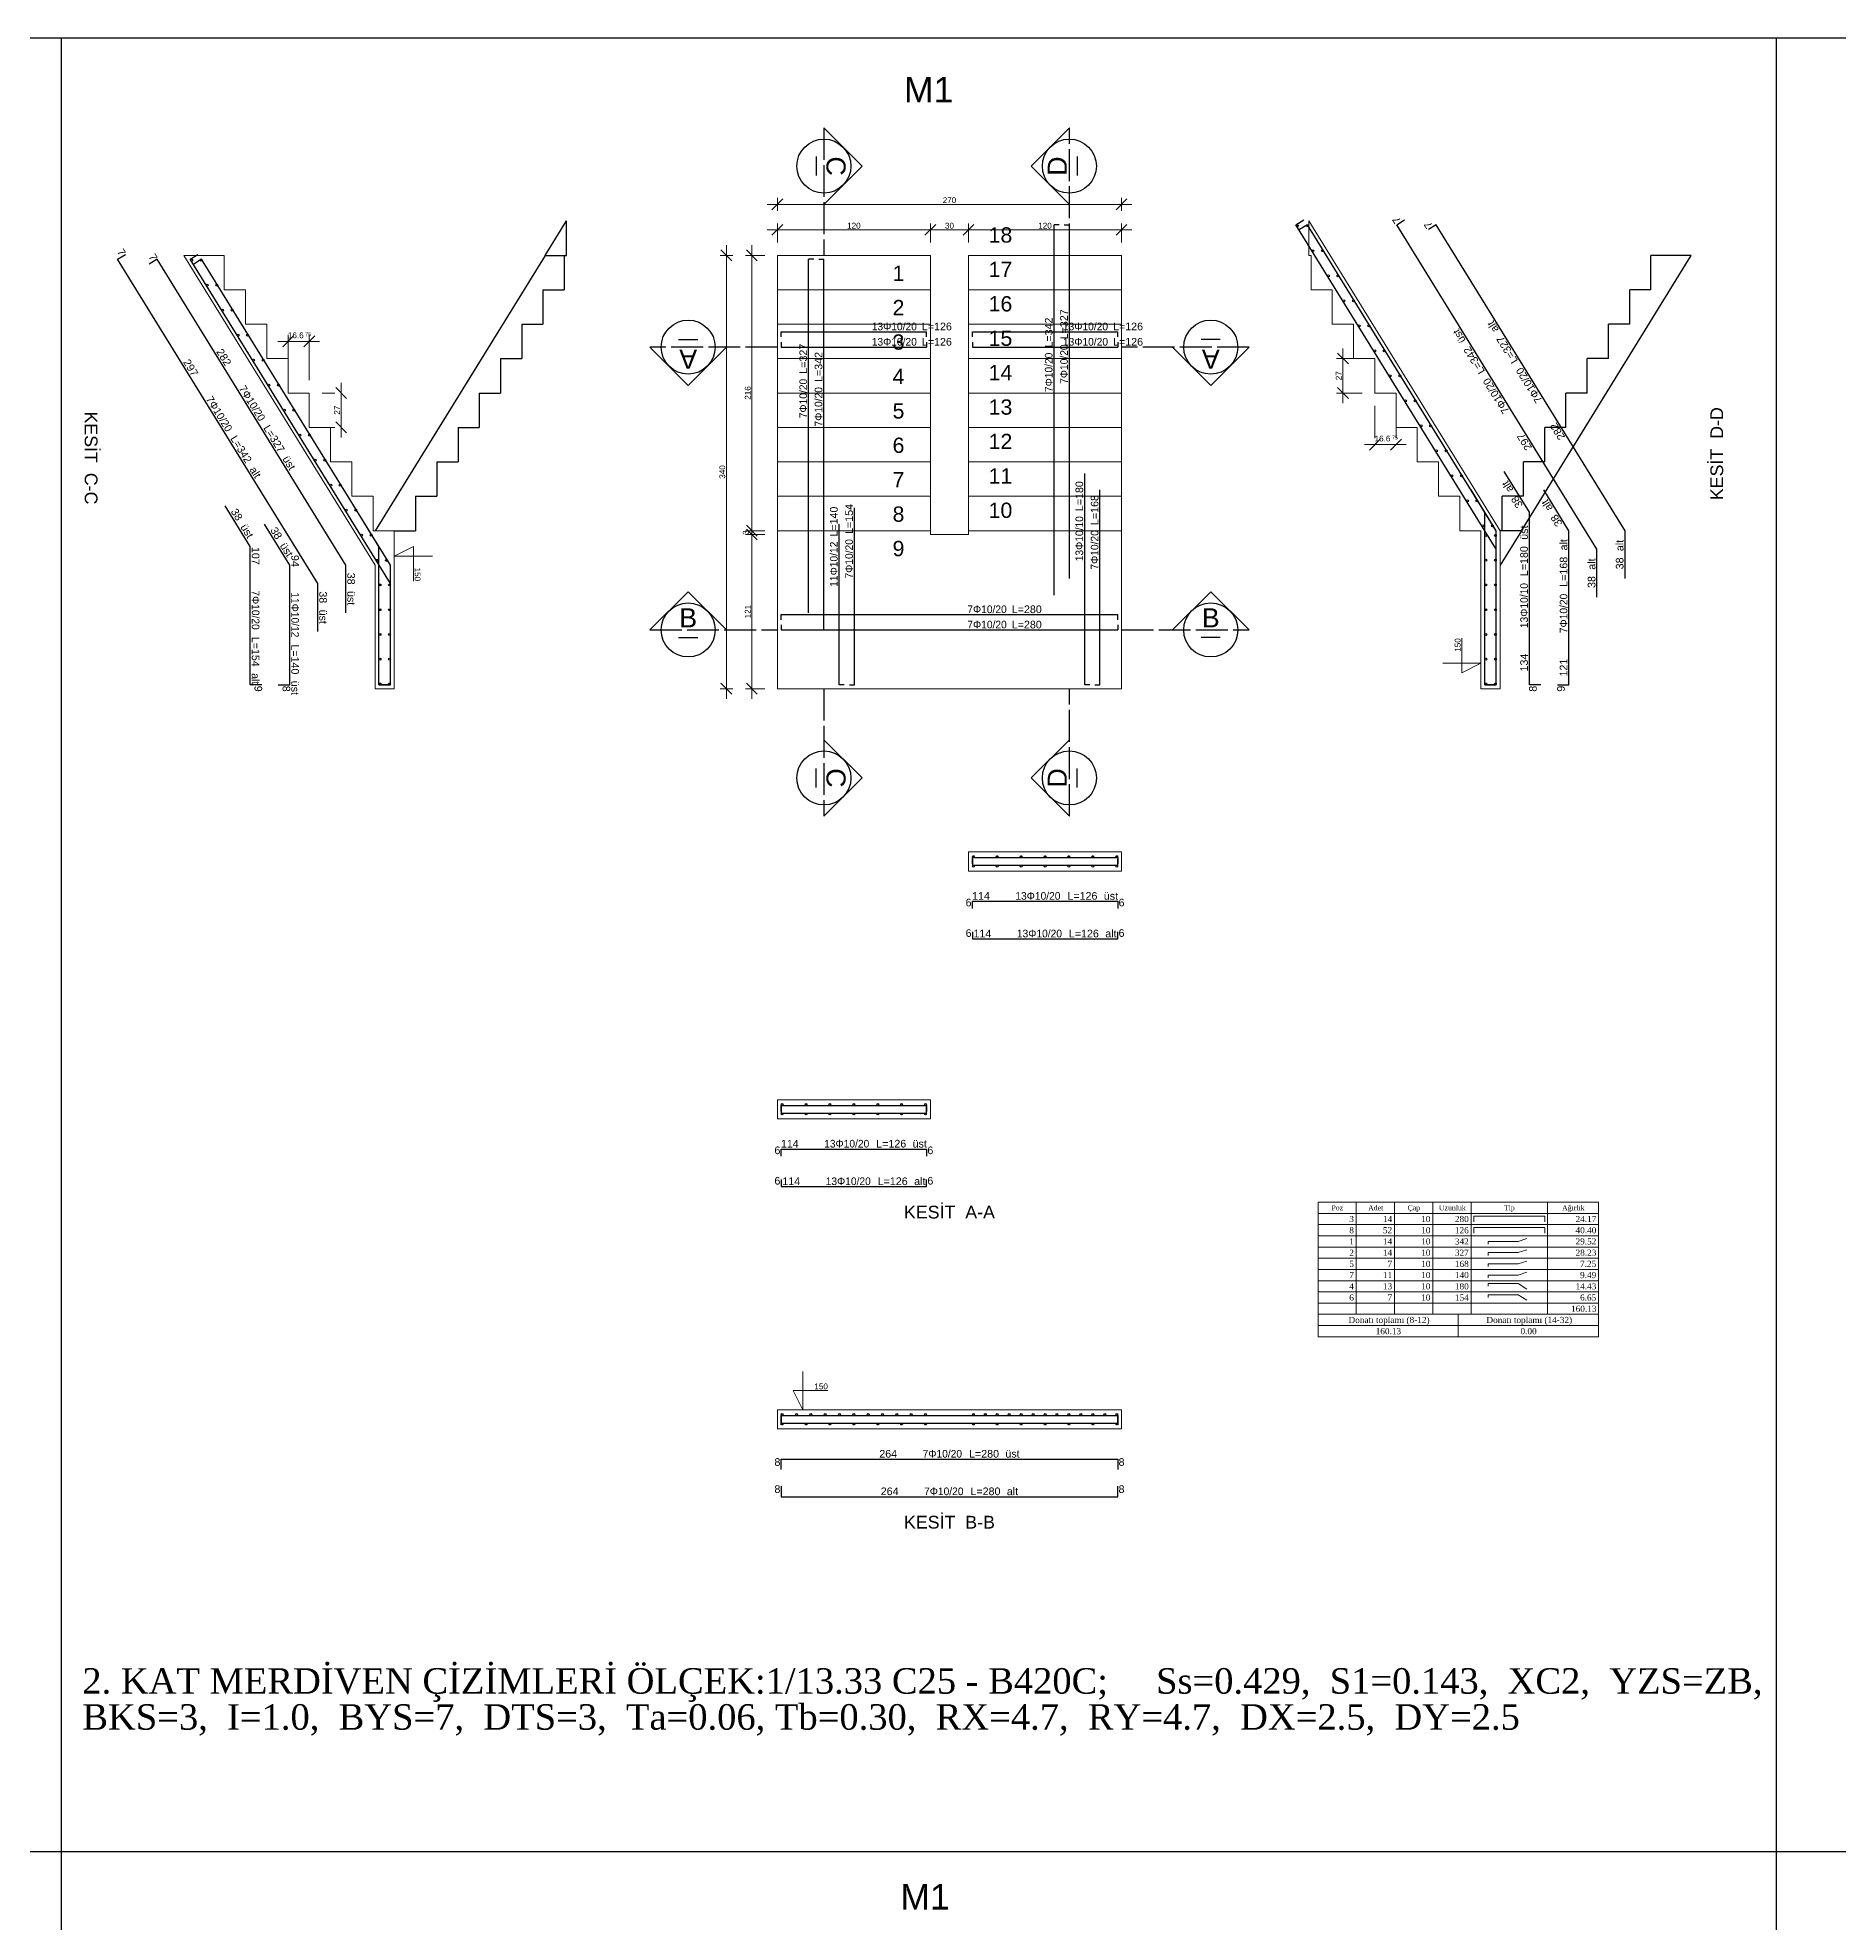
# Model space of a CAD drawing. Header units: millimetres. Extents: x 2232 to 85269, y -3593 to 5869.
# Drawn here: x 73004 to 75123, y 3651 to 5869 of the extents above; entities that cross this region are included whole.
import ezdxf

# ---------------------------------------------------------------- set-up
doc = ezdxf.new("R2010")
doc.units = ezdxf.units.MM
doc.linetypes.add('CENTER4', pattern=[56.25, 37.5, -6.25, 6.25, 6.25])
doc.linetypes.add('DASHDOT2', pattern=[12.7, 6.35, -3.175, 0, -3.175])
doc.layers.add('aks', color=251, linetype='DASHDOT2', lineweight=35)
for name, color, linetype in [('Donatı Metraj Tablosu', 7, 'Continuous'), ('Donatı Topl. Uzun. Yazısı', 7, 'Continuous'), ('Donatı Uz. Yazısı', 7, 'Continuous'), ('Donatı Yazısı', 7, 'Continuous'), ('Donatı Çizgisi', 7, 'Continuous'), ('Merdiven', 7, 'Continuous'), ('Standart', 7, 'Continuous')]:
    doc.layers.add(name, color=color, linetype=linetype)
doc.styles.add('arial_1_18', font='arial.ttf', dxfattribs={"height": 0.2})
doc.styles.add('symbol_1_18', font='symbol.ttf', dxfattribs={"height": 0.2})
doc.styles.add('times new roman_1_18', font='times.ttf', dxfattribs={"height": 0.2})

msp = doc.modelspace()

# ---------------------------------------------------------------- linework, layer by layer
for p, q in [((3332.4, 5868.7), (79990.7, 5868.7)), ((73031.7, 5868.7), (73031.7, 1368.7)), ((75050, 5868.7), (75050, 1368.7)), ((70887.4, 3734.4), (73031.7, 3734.4)), ((73031.7, 3734.4), (75050, 3734.4)), ((75050, 3734.4), (79990.7, 3734.4))]:
    msp.add_line(p, q)
at = {"layer": 'aks', "color": 6, "linetype": 'CENTER4', "lineweight": -3}
for points in [[(73929.4, 5762.6), (73929.4, 5612.6)], [(74218.3, 5612.6), (74218.3, 5762.6)], [(73874.7, 5504.6), (73724.7, 5504.6)], [(74429.7, 5504.6), (74279.7, 5504.6)], [(73724.7, 5171.8), (73874.7, 5171.8)], [(74279.7, 5171.8), (74429.7, 5171.8)], [(73929.4, 5102.6), (73929.4, 4952.6)], [(74218.3, 4952.6), (74218.3, 5102.6)]]:
    msp.add_lwpolyline(points, dxfattribs=at)
at = {"layer": 'aks', "color": 6, "linetype": 'Continuous', "lineweight": -3}
for points in [[(73929.4, 5762.6), (73974.4, 5717.6)], [(74173.3, 5717.6), (74218.3, 5762.6)], [(73920.4, 5728.9), (73920.4, 5706.4)], [(74227.3, 5728.9), (74227.3, 5706.4)], [(73974.4, 5717.6), (73929.4, 5672.6)], [(74218.3, 5672.6), (74173.3, 5717.6)], [(73769.7, 5459.6), (73724.7, 5504.6)], [(73758.4, 5513.6), (73780.9, 5513.6)], [(73814.7, 5504.6), (73769.7, 5459.6)], [(74384.7, 5459.6), (74339.7, 5504.6)], [(74395.9, 5513.6), (74373.4, 5513.6)], [(74429.7, 5504.6), (74384.7, 5459.6)], [(73724.7, 5171.8), (73769.7, 5216.8)], [(73769.7, 5216.8), (73814.7, 5171.8)], [(74339.7, 5171.8), (74384.7, 5216.8)], [(74384.7, 5216.8), (74429.7, 5171.8)], [(73758.4, 5162.8), (73780.9, 5162.8)], [(74395.9, 5162.8), (74373.4, 5162.8)], [(73929.4, 5042.6), (73974.4, 4997.6)], [(74173.3, 4997.6), (74218.3, 5042.6)], [(73920.4, 4986.4), (73920.4, 5008.9)], [(73974.4, 4997.6), (73929.4, 4952.6)], [(74218.3, 4952.6), (74173.3, 4997.6)], [(74227.3, 4986.4), (74227.3, 5008.9)]]:
    msp.add_lwpolyline(points, dxfattribs=at)
for centre in [(73929.4, 5717.6), (74218.3, 5717.6), (73769.7, 5504.6), (74384.7, 5504.6), (73769.7, 5171.8), (74384.7, 5171.8), (73929.4, 4997.6), (74218.3, 4997.6)]:
    msp.add_circle(centre, 31.8, dxfattribs=at)
at = {"layer": 'Donatı Metraj Tablosu', "color": 1, "linetype": 'Continuous', "lineweight": 5}
for points in [[(74511, 4498.4), (74841, 4498.4)], [(74511, 4498.4), (74511, 4340)], [(74511, 4485.2), (74841, 4485.2)], [(74556, 4498.4), (74556, 4366.4)], [(74601, 4498.4), (74601, 4366.4)], [(74646, 4498.4), (74646, 4366.4)], [(74691, 4498.4), (74691, 4366.4)], [(74694.3, 4481.9), (74777.7, 4481.9)], [(74694.3, 4475.3), (74694.3, 4481.9)], [(74777.7, 4475.3), (74777.7, 4481.9)], [(74781, 4498.4), (74781, 4366.4)], [(74841, 4498.4), (74841, 4340)], [(74511, 4472), (74841, 4472)], [(74511, 4458.8), (74841, 4458.8)], [(74694.3, 4468.7), (74777.7, 4468.7)], [(74694.3, 4462.1), (74694.3, 4468.7)], [(74777.7, 4462.1), (74777.7, 4468.7)], [(74511, 4445.6), (74841, 4445.6)], [(74711, 4448.9), (74711, 4452.2)], [(74711, 4452.2), (74746.4, 4452.2)], [(74711, 4435.7), (74711, 4439)], [(74711, 4439), (74746.4, 4439)], [(74746.4, 4452.2), (74756.8, 4455.5)], [(74746.4, 4439), (74756.8, 4442.3)], [(74511, 4432.4), (74841, 4432.4)], [(74511, 4419.2), (74841, 4419.2)], [(74711, 4422.5), (74711, 4425.8)], [(74711, 4425.8), (74746.4, 4425.8)], [(74746.4, 4425.8), (74756.8, 4429.1)], [(74746.4, 4412.6), (74756.8, 4415.9)], [(74511, 4406), (74841, 4406)], [(74511, 4392.8), (74841, 4392.8)], [(74711, 4409.3), (74711, 4412.6)], [(74711, 4412.6), (74746.4, 4412.6)], [(74711, 4399.4), (74711, 4402.7)], [(74711, 4402.7), (74746.4, 4402.7)], [(74746.4, 4402.7), (74756.8, 4396.1)], [(74511, 4379.6), (74841, 4379.6)], [(74711, 4386.2), (74711, 4389.5)], [(74711, 4389.5), (74746.4, 4389.5)], [(74746.4, 4389.5), (74756.8, 4382.9)], [(74511, 4366.4), (74841, 4366.4)], [(74511, 4353.2), (74841, 4353.2)], [(74676, 4366.4), (74676, 4340)], [(74511, 4340), (74841, 4340)]]:
    msp.add_lwpolyline(points, dxfattribs=at)
at = {"layer": 'Donatı Çizgisi', "color": 35, "linetype": 'Continuous', "lineweight": -3}
for points in [[(74200.3, 5212.8), (74200.3, 5648.6)], [(74206.3, 5648.6), (74200.3, 5648.6)], [(74212.3, 5648.6), (74218.3, 5648.6)], [(74218.3, 5232.3), (74218.3, 5648.6)], [(74485, 5648.6), (74494.2, 5654.3)], [(74720.7, 5266.8), (74485, 5648.6)], [(74498.5, 5648.6), (74489.3, 5642.9)], [(74720.7, 5288.6), (74498.5, 5648.6)], [(74603.5, 5648.6), (74612.7, 5654.3)], [(74839.2, 5266.8), (74603.5, 5648.6)], [(74650, 5648.6), (74640.8, 5642.9)], [(74872.2, 5288.6), (74650, 5648.6)], [(73098.1, 5608.1), (73107.3, 5613.8)], [(73183.6, 5608.1), (73192.8, 5613.8)], [(73333.8, 5226.3), (73098.1, 5608.1)], [(73144.6, 5608.1), (73135.4, 5602.4)], [(73366.8, 5248.1), (73144.6, 5608.1)], [(73419.3, 5226.3), (73183.6, 5608.1)], [(73197.1, 5608.1), (73187.9, 5602.4)], [(73419.3, 5248.1), (73197.1, 5608.1)], [(73911.4, 5191.8), (73911.4, 5608.1)], [(73917.4, 5608.1), (73911.4, 5608.1)], [(73923.4, 5608.1), (73929.4, 5608.1)], [(73929.4, 5172.3), (73929.4, 5608.1)], [(73879.2, 5522.6), (74050.2, 5522.6)], [(73879.2, 5516.6), (73879.2, 5522.6)], [(74050.2, 5516.6), (74050.2, 5522.6)], [(74104.2, 5522.6), (74275.2, 5522.6)], [(74104.2, 5516.6), (74104.2, 5522.6)], [(74275.2, 5516.6), (74275.2, 5522.6)], [(73879.2, 5510.6), (73879.2, 5504.6)], [(73879.2, 5504.6), (74050.2, 5504.6)], [(74050.2, 5510.6), (74050.2, 5504.6)], [(74104.2, 5510.6), (74104.2, 5504.6)], [(74104.2, 5504.6), (74275.2, 5504.6)], [(74275.2, 5510.6), (74275.2, 5504.6)], [(74236.3, 5107.1), (74236.3, 5356)], [(74707.2, 5310.5), (74677.6, 5358.4)], [(74759.7, 5310.5), (74730.1, 5358.4)], [(74254.3, 5107.1), (74254.3, 5336.6)], [(74720.7, 5288.6), (74691.1, 5336.6)], [(74806.2, 5288.6), (74776.6, 5336.6)], [(73254.3, 5270), (73224.7, 5317.9)], [(73405.8, 5270), (73376.2, 5317.9)], [(73965.4, 5107.1), (73965.4, 5315.5)], [(74707.2, 5107.1), (74707.2, 5310.5)], [(74759.7, 5107.1), (74759.7, 5310.5)], [(73300.8, 5248.1), (73271.2, 5296.1)], [(73419.3, 5248.1), (73389.7, 5296.1)], [(73947.4, 5107.1), (73947.4, 5296.1)], [(74720.7, 5107.1), (74720.7, 5288.6)], [(74720.7, 5232.3), (74720.7, 5288.6)], [(74806.2, 5107.1), (74806.2, 5288.6)], [(74872.2, 5232.3), (74872.2, 5288.6)], [(73254.3, 5107.1), (73254.3, 5270)], [(73405.8, 5107.1), (73405.8, 5270)], [(74720.7, 5210.4), (74720.7, 5266.8)], [(74839.2, 5210.4), (74839.2, 5266.8)], [(73300.8, 5107.1), (73300.8, 5248.1)], [(73366.8, 5191.8), (73366.8, 5248.1)], [(73419.3, 5191.8), (73419.3, 5248.1)], [(73419.3, 5107.1), (73419.3, 5248.1)], [(73333.8, 5169.9), (73333.8, 5226.3)], [(73419.3, 5169.9), (73419.3, 5226.3)], [(73879.2, 5189.8), (74275.2, 5189.8)], [(73879.2, 5183.8), (73879.2, 5189.8)], [(74275.2, 5183.8), (74275.2, 5189.8)], [(73879.2, 5177.8), (73879.2, 5171.8)], [(73879.2, 5171.8), (74275.2, 5171.8)], [(74275.2, 5177.8), (74275.2, 5171.8)], [(73267.8, 5107.1), (73254.3, 5107.1)], [(73287.3, 5107.1), (73300.8, 5107.1)], [(73405.8, 5107.1), (73419.3, 5107.1)], [(73419.3, 5107.1), (73405.8, 5107.1)], [(73953.4, 5107.1), (73947.4, 5107.1)], [(73959.4, 5107.1), (73965.4, 5107.1)], [(74242.3, 5107.1), (74236.3, 5107.1)], [(74248.3, 5107.1), (74254.3, 5107.1)], [(74720.7, 5107.1), (74707.2, 5107.1)], [(74707.2, 5107.1), (74720.7, 5107.1)], [(74773.2, 5107.1), (74759.7, 5107.1)], [(74792.7, 5107.1), (74806.2, 5107.1)], [(74104.2, 4896.6), (74104.2, 4903.9)], [(74104.2, 4903.9), (74275.2, 4903.9)], [(74104.2, 4902.1), (74104.2, 4894.9)], [(74275.2, 4903.9), (74275.2, 4896.6)], [(74275.2, 4894.9), (74275.2, 4902.1)], [(74104.2, 4894.9), (74275.2, 4894.9)], [(74104.2, 4844.1), (74104.2, 4852.5)], [(74104.2, 4852.5), (74275.2, 4852.5)], [(74275.2, 4852.5), (74275.2, 4844.1)], [(74104.2, 4816.6), (74104.2, 4808.2)], [(74275.2, 4808.2), (74275.2, 4816.6)], [(74104.2, 4808.2), (74275.2, 4808.2)], [(73879.2, 4605), (73879.2, 4612.3)], [(73879.2, 4612.3), (74050.2, 4612.3)], [(73879.2, 4610.6), (73879.2, 4603.3)], [(73879.2, 4603.3), (74050.2, 4603.3)], [(74050.2, 4612.3), (74050.2, 4605)], [(74050.2, 4603.3), (74050.2, 4610.6)], [(73879.2, 4552.5), (73879.2, 4560.9)], [(73879.2, 4560.9), (74050.2, 4560.9)], [(74050.2, 4560.9), (74050.2, 4552.5)], [(73879.2, 4525.1), (73879.2, 4516.7)], [(74050.2, 4516.7), (74050.2, 4525.1)], [(73879.2, 4516.7), (74050.2, 4516.7)], [(73879.2, 4249.7), (73879.2, 4238.4)], [(73879.2, 4236.2), (73879.2, 4247.4)], [(73879.2, 4247.4), (74275.2, 4247.4)], [(73879.2, 4238.4), (74275.2, 4238.4)], [(74275.2, 4238.4), (74275.2, 4249.7)], [(74275.2, 4247.4), (74275.2, 4236.2)], [(73879.2, 4183.7), (73879.2, 4196)], [(73879.2, 4196), (74275.2, 4196)], [(74275.2, 4196), (74275.2, 4183.7)], [(73879.2, 4164.2), (73879.2, 4151.8)], [(73879.2, 4151.8), (74275.2, 4151.8)], [(74275.2, 4151.8), (74275.2, 4164.2)]]:
    msp.add_lwpolyline(points, dxfattribs=at)
for centre in [(74486.8, 5647.5), (74498.1, 5647.5), (74505, 5618.1), (74516.2, 5618.1), (73185.4, 5607), (73196.7, 5607), (74523.2, 5588.6), (74534.4, 5588.6), (73203.6, 5577.6), (73214.9, 5577.6), (73221.8, 5548.1), (73233, 5548.1), (74541.3, 5559.2), (74552.6, 5559.2), (74559.5, 5529.7), (74570.8, 5529.7), (73239.9, 5518.7), (73251.2, 5518.7), (74577.7, 5500.3), (74588.9, 5500.3), (73258.1, 5489.2), (73269.4, 5489.2), (73276.3, 5459.8), (73287.5, 5459.8), (74595.9, 5470.9), (74607.1, 5470.9), (74614, 5441.4), (74625.3, 5441.4), (73294.5, 5430.4), (73305.7, 5430.4), (74632.2, 5412), (74643.4, 5412), (73312.6, 5400.9), (73323.9, 5400.9), (73330.8, 5371.5), (73342, 5371.5), (74650.4, 5382.6), (74661.6, 5382.6), (74668.5, 5353.1), (74679.8, 5353.1), (73349, 5342.1), (73360.2, 5342.1), (74686.7, 5323.7), (74698, 5323.7), (73367.1, 5312.6), (73378.4, 5312.6), (73385.3, 5283.2), (73396.6, 5283.2), (74704.9, 5294.2), (74708.4, 5283), (74716.1, 5294.2), (74719.6, 5283), (73403.5, 5253.7), (73414.7, 5253.7), (74708.4, 5253.9), (74719.6, 5253.9), (73407, 5224.7), (73418.2, 5224.7), (74708.4, 5224.7), (74719.6, 5224.7), (73407, 5195.6), (73418.2, 5195.6), (74708.4, 5195.6), (74719.6, 5195.6), (73407, 5166.5), (73418.2, 5166.5), (74708.4, 5166.5), (74719.6, 5166.5), (73407, 5137.4), (73418.2, 5137.4), (74708.4, 5137.4), (74719.6, 5137.4), (73407, 5108.2), (73418.2, 5108.2), (74708.4, 5108.2), (74719.6, 5108.2), (74105.3, 4905), (74133.4, 4905), (74161.5, 4905), (74189.7, 4905), (74217.8, 4905), (74245.9, 4905), (74274, 4905), (74105.3, 4893.7), (74133.4, 4893.7), (74161.5, 4893.7), (74189.7, 4893.7), (74217.8, 4893.7), (74245.9, 4893.7), (74274, 4893.7), (73880.3, 4613.4), (73908.4, 4613.4), (73936.5, 4613.4), (73964.7, 4613.4), (73992.8, 4613.4), (74020.9, 4613.4), (74049, 4613.4), (73880.3, 4602.2), (73908.4, 4602.2), (73936.5, 4602.2), (73964.7, 4602.2), (73992.8, 4602.2), (74020.9, 4602.2), (74049, 4602.2), (73880.3, 4248.5), (73880.3, 4237.3), (73897.2, 4248.5), (73908.4, 4237.3), (73914, 4248.5), (73930.9, 4248.5), (73936.5, 4237.3), (73947.8, 4248.5), (73964.7, 4248.5), (73964.7, 4237.3), (73981.5, 4248.5), (73992.8, 4237.3), (73998.4, 4248.5), (74015.3, 4248.5), (74020.9, 4237.3), (74032.2, 4248.5), (74049, 4248.5), (74049, 4237.3), (74105.3, 4248.5), (74105.3, 4237.3), (74119.4, 4248.5), (74133.4, 4248.5), (74133.4, 4237.3), (74147.5, 4248.5), (74161.5, 4248.5), (74161.5, 4237.3), (74175.6, 4248.5), (74189.7, 4248.5), (74189.7, 4237.3), (74203.7, 4248.5), (74217.8, 4248.5), (74217.8, 4237.3), (74231.9, 4248.5), (74245.9, 4248.5), (74245.9, 4237.3), (74260, 4248.5), (74274, 4248.5), (74274, 4237.3)]:
    msp.add_circle(centre, 1.12, dxfattribs=at)
at = {"layer": 'Merdiven', "color": 134, "linetype": 'Continuous', "lineweight": -3}
for points in [[(73601.3, 5612.6), (73626.3, 5653.1)], [(73626.3, 5612.6), (73626.3, 5653.1)], [(73601.3, 5612.6), (73401.3, 5288.6)], [(73601.3, 5612.6), (73623.8, 5612.6)], [(73623.8, 5612.6), (73623.8, 5572.1)], [(73623.8, 5612.6), (73626.3, 5612.6)], [(74750.2, 5288.6), (74950.2, 5612.6)], [(74950.2, 5612.6), (74902.7, 5612.6)], [(74902.7, 5572.1), (74902.7, 5612.6)], [(73598.8, 5572.1), (73598.8, 5531.6)], [(73598.8, 5572.1), (73623.8, 5572.1)], [(74902.7, 5572.1), (74877.7, 5572.1)], [(74877.7, 5531.6), (74877.7, 5572.1)], [(73573.8, 5531.6), (73573.8, 5491.1)], [(73573.8, 5531.6), (73598.8, 5531.6)], [(74877.7, 5531.6), (74852.7, 5531.6)], [(74852.7, 5491.1), (74852.7, 5531.6)], [(73548.8, 5491.1), (73548.8, 5450.6)], [(73548.8, 5491.1), (73573.8, 5491.1)], [(74852.7, 5491.1), (74827.7, 5491.1)], [(74827.7, 5450.6), (74827.7, 5491.1)], [(73523.8, 5450.6), (73523.8, 5410.1)], [(73523.8, 5450.6), (73548.8, 5450.6)], [(74827.7, 5450.6), (74802.7, 5450.6)], [(74802.7, 5410.1), (74802.7, 5450.6)], [(73498.8, 5410.1), (73498.8, 5369.6)], [(73498.8, 5410.1), (73523.8, 5410.1)], [(74802.7, 5410.1), (74777.7, 5410.1)], [(74777.7, 5369.6), (74777.7, 5410.1)], [(73473.8, 5369.6), (73473.8, 5329.1)], [(73473.8, 5369.6), (73498.8, 5369.6)], [(74777.7, 5369.6), (74752.7, 5369.6)], [(74752.7, 5329.1), (74752.7, 5369.6)], [(73448.8, 5329.1), (73448.8, 5288.6)], [(73448.8, 5329.1), (73473.8, 5329.1)], [(74752.7, 5329.1), (74727.7, 5329.1)], [(74727.7, 5288.6), (74727.7, 5329.1)], [(73423.8, 5288.6), (73448.8, 5288.6)], [(74750.2, 5288.6), (74725.2, 5248.1)], [(74727.7, 5288.6), (74725.2, 5288.6)], [(74750.2, 5288.6), (74727.7, 5288.6)]]:
    msp.add_lwpolyline(points, dxfattribs=at)
at = {"layer": 'Merdiven', "color": 1, "linetype": 'Continuous', "lineweight": 5}
for points in [[(74725.2, 5288.6), (74500.2, 5653.1)], [(74500.2, 5612.6), (74500.2, 5653.1)], [(73176.3, 5612.6), (73223.8, 5612.6)], [(73176.3, 5612.6), (73401.3, 5248.1)], [(73223.8, 5612.6), (73223.8, 5572.1)], [(74054.7, 5612.6), (73874.7, 5612.6)], [(73874.7, 5612.6), (73874.7, 5288.6)], [(73874.7, 5612.6), (74054.7, 5612.6)], [(74054.7, 5288.6), (74054.7, 5612.6)], [(74099.7, 5612.6), (74279.7, 5612.6)], [(74099.7, 5288.6), (74099.7, 5612.6)], [(74279.7, 5612.6), (74279.7, 5288.6)], [(74502.7, 5612.6), (74500.2, 5612.6)], [(74502.7, 5572.1), (74502.7, 5612.6)], [(73223.8, 5572.1), (73248.8, 5572.1)], [(73248.8, 5572.1), (73248.8, 5531.6)], [(73874.7, 5572.1), (74054.7, 5572.1)], [(74279.7, 5572.1), (74099.7, 5572.1)], [(74527.7, 5572.1), (74502.7, 5572.1)], [(74527.7, 5531.6), (74527.7, 5572.1)], [(73248.8, 5531.6), (73273.8, 5531.6)], [(73273.8, 5531.6), (73273.8, 5491.1)], [(73874.7, 5531.6), (74054.7, 5531.6)], [(74279.7, 5531.6), (74099.7, 5531.6)], [(74552.7, 5531.6), (74527.7, 5531.6)], [(74552.7, 5491.1), (74552.7, 5531.6)], [(73273.8, 5491.1), (73298.8, 5491.1)], [(73298.8, 5491.1), (73298.8, 5450.6)], [(73874.7, 5491.1), (74054.7, 5491.1)], [(74279.7, 5491.1), (74099.7, 5491.1)], [(74577.7, 5491.1), (74552.7, 5491.1)], [(74577.7, 5450.6), (74577.7, 5491.1)], [(73298.8, 5450.6), (73323.8, 5450.6)], [(73323.8, 5450.6), (73323.8, 5410.1)], [(73874.7, 5450.6), (74054.7, 5450.6)], [(74279.7, 5450.6), (74099.7, 5450.6)], [(74602.7, 5450.6), (74577.7, 5450.6)], [(74602.7, 5410.1), (74602.7, 5450.6)], [(73323.8, 5410.1), (73348.8, 5410.1)], [(73348.8, 5410.1), (73348.8, 5369.6)], [(73874.7, 5410.1), (74054.7, 5410.1)], [(74279.7, 5410.1), (74099.7, 5410.1)], [(74627.7, 5410.1), (74602.7, 5410.1)], [(74627.7, 5369.6), (74627.7, 5410.1)], [(73348.8, 5369.6), (73373.8, 5369.6)], [(73373.8, 5369.6), (73373.8, 5329.1)], [(73874.7, 5369.6), (74054.7, 5369.6)], [(74279.7, 5369.6), (74099.7, 5369.6)], [(74652.7, 5369.6), (74627.7, 5369.6)], [(74652.7, 5329.1), (74652.7, 5369.6)], [(73373.8, 5329.1), (73398.8, 5329.1)], [(73398.8, 5329.1), (73398.8, 5288.6)], [(73874.7, 5329.1), (74054.7, 5329.1)], [(74279.7, 5329.1), (74099.7, 5329.1)], [(74677.7, 5329.1), (74652.7, 5329.1)], [(74677.7, 5288.6), (74677.7, 5329.1)], [(73398.8, 5288.6), (73401.3, 5288.6)], [(73401.3, 5288.6), (73423.8, 5288.6)], [(73423.8, 5288.6), (73423.8, 5102.6)], [(73874.7, 5288.6), (74054.7, 5288.6)], [(73874.7, 5102.6), (73874.7, 5288.6)], [(73874.7, 5288.6), (74054.7, 5288.6)], [(74054.7, 5288.6), (74054.7, 5284.1)], [(74054.7, 5284.1), (74099.7, 5284.1)], [(74099.7, 5284.1), (74099.7, 5288.6)], [(74099.7, 5288.6), (74279.7, 5288.6)], [(74279.7, 5288.6), (74099.7, 5288.6)], [(74279.7, 5288.6), (74099.7, 5288.6)], [(74279.7, 5288.6), (74279.7, 5102.6)], [(74702.7, 5288.6), (74677.7, 5288.6)], [(74702.7, 5102.6), (74702.7, 5288.6)], [(74725.2, 5248.1), (74725.2, 5288.6)], [(73401.3, 5102.6), (73401.3, 5248.1)], [(74725.2, 5102.6), (74725.2, 5248.1)], [(73423.8, 5102.6), (73401.3, 5102.6)], [(74279.7, 5102.6), (73874.7, 5102.6)], [(74725.2, 5102.6), (74702.7, 5102.6)], [(74099.7, 4910.6), (74099.7, 4888.1)], [(74279.7, 4910.6), (74099.7, 4910.6)], [(74279.7, 4888.1), (74279.7, 4910.6)], [(74099.7, 4888.1), (74279.7, 4888.1)], [(73874.7, 4619), (73874.7, 4596.5)], [(74054.7, 4619), (73874.7, 4619)], [(74054.7, 4596.5), (74054.7, 4619)], [(73874.7, 4596.5), (74054.7, 4596.5)], [(73874.7, 4231.7), (73874.7, 4254.2)], [(73874.7, 4254.2), (74279.7, 4254.2)], [(74279.7, 4254.2), (74279.7, 4231.7)], [(74279.7, 4231.7), (73874.7, 4231.7)]]:
    msp.add_lwpolyline(points, dxfattribs=at)
at = {"layer": 'Standart', "color": 163, "linetype": 'Continuous', "lineweight": 5}
for points in [[(73881, 5679), (73868.3, 5666.3)], [(74286, 5679), (74273.3, 5666.3)], [(73881, 5649), (73868.3, 5636.3)], [(74061, 5649), (74048.3, 5636.3)], [(74106, 5649), (74093.3, 5636.3)], [(74286, 5649), (74273.3, 5636.3)], [(73808.3, 5619), (73821, 5606.3)], [(73838.3, 5619), (73851, 5606.3)], [(73305.2, 5517.7), (73292.5, 5505)], [(73330.2, 5517.7), (73317.5, 5505)], [(74533.9, 5497.5), (74546.6, 5484.8)], [(73355, 5457), (73367.7, 5444.3)], [(74533.9, 5457), (74546.6, 5444.3)], [(73355, 5416.5), (73367.7, 5403.8)], [(74584.1, 5396.2), (74571.4, 5383.5)], [(74609.1, 5396.2), (74596.4, 5383.5)], [(73838.3, 5295), (73851, 5282.3)], [(73838.3, 5290.5), (73851, 5277.8)], [(73808.3, 5109), (73821, 5096.3)], [(73838.3, 5109), (73851, 5096.3)]]:
    msp.add_lwpolyline(points, dxfattribs=at)
at = {"layer": 'Standart', "color": 1, "linetype": 'Continuous', "lineweight": 5}
for points in [[(73874.7, 5665.1), (73874.7, 5680.1)], [(74279.7, 5665.1), (74279.7, 5680.1)], [(73862.7, 5672.6), (74291.7, 5672.6)], [(73862.7, 5642.6), (74291.7, 5642.6)], [(73874.7, 5627.6), (73874.7, 5650.1)], [(74054.7, 5627.6), (74054.7, 5650.1)], [(74099.7, 5627.6), (74099.7, 5650.1)], [(74279.7, 5627.6), (74279.7, 5650.1)], [(73822.2, 5612.6), (73807.2, 5612.6)], [(73814.7, 5090.6), (73814.7, 5624.6)], [(73859.7, 5612.6), (73837.2, 5612.6)], [(73844.7, 5090.6), (73844.7, 5624.6)], [(73286.8, 5511.4), (73335.8, 5511.4)], [(73298.8, 5465.6), (73298.8, 5518.9)], [(73323.8, 5465.6), (73323.8, 5518.9)], [(74540.2, 5438.6), (74540.2, 5503.1)], [(74562.7, 5491.1), (74532.7, 5491.1)], [(73361.3, 5398.1), (73361.3, 5462.6)], [(73338.8, 5450.6), (73353.8, 5450.6)], [(74562.7, 5450.6), (74532.7, 5450.6)], [(74577.7, 5435.6), (74577.7, 5397.4)], [(74602.7, 5435.6), (74602.7, 5397.4)], [(73338.8, 5410.1), (73353.8, 5410.1)], [(74565.7, 5389.9), (74614.7, 5389.9)], [(73859.7, 5288.6), (73837.2, 5288.6)], [(73859.7, 5284.1), (73837.2, 5284.1)], [(73423.8, 5258.6), (73446.3, 5269.9)], [(73446.3, 5258.6), (73423.8, 5258.6)], [(73423.8, 5243.6), (73423.8, 5258.6)], [(73446.3, 5269.9), (73446.3, 5258.6)], [(73446.3, 5258.6), (73446.3, 5229.2)], [(73446.3, 5258.6), (73468.8, 5258.6)], [(74680.2, 5132.6), (74680.2, 5162.1)], [(74702.7, 5147.6), (74702.7, 5132.6)], [(74680.2, 5132.6), (74657.7, 5132.6)], [(74702.7, 5132.6), (74680.2, 5121.4)], [(74680.2, 5121.4), (74680.2, 5132.6)], [(74680.2, 5132.6), (74702.7, 5132.6)], [(73822.2, 5102.6), (73807.2, 5102.6)], [(73859.7, 5102.6), (73837.2, 5102.6)], [(73904.7, 4276.7), (73904.7, 4299.2)], [(73904.7, 4254.2), (73893.4, 4276.7)], [(73893.4, 4276.7), (73904.7, 4276.7)], [(73904.7, 4276.7), (73904.7, 4254.2)], [(73904.7, 4276.7), (73934.1, 4276.7)], [(73919.7, 4254.2), (73904.7, 4254.2)]]:
    msp.add_lwpolyline(points, dxfattribs=at)

# ---------------------------------------------------------------- texts
at = {"layer": 'aks', "color": 1, "linetype": 'Continuous', "lineweight": -3, "style": 'arial_1_18'}
for s, rotation, p in [('C', 270, (73932.4, 5729)), ('D', 90, (74215.3, 5706.3)), ('A', 180, (73780.2, 5501.6)), ('A', 180, (74395.2, 5501.6)), ('C', 270, (73932.4, 5009)), ('D', 90, (74215.3, 4986.3))]:
    msp.add_text(s, height=22.5, rotation=rotation, dxfattribs=at).set_placement(p)
for p in [(73759.2, 5174.8), (74374.2, 5174.8)]:
    msp.add_text('B', height=22.5, dxfattribs=at).set_placement(p)
at = {"layer": 'Donatı Metraj Tablosu', "color": 1, "linetype": 'Continuous', "lineweight": 5, "style": 'times new roman_1_18'}
for s, height, p in [('Poz', 6, (74526.8, 4488.8)), ('3', 7.2, (74547.7, 4475)), ('Adet', 6, (74569.9, 4488.8)), ('14', 7.2, (74587.3, 4475)), ('Çap', 6, (74616.3, 4488.8)), ('10', 7.2, (74632.3, 4475)), ('Uzunluk', 6, (74653.2, 4488.8)), ('280', 7.2, (74672, 4475)), ('Tip', 6, (74729.8, 4488.8)), ('Ağırlık', 6, (74798.2, 4488.8)), ('24.17', 7.2, (74814, 4475)), ('8', 7.2, (74547.7, 4461.8)), ('52', 7.2, (74587.3, 4461.8)), ('10', 7.2, (74632.3, 4461.8)), ('126', 7.2, (74672, 4461.8)), ('40.40', 7.2, (74814, 4461.8)), ('2', 7.2, (74547.7, 4435.4)), ('1', 7.2, (74547.7, 4448.6)), ('14', 7.2, (74587.3, 4448.6)), ('14', 7.2, (74587.3, 4435.4)), ('10', 7.2, (74632.3, 4448.6)), ('10', 7.2, (74632.3, 4435.4)), ('342', 7.2, (74672, 4448.6)), ('327', 7.2, (74672, 4435.4)), ('29.52', 7.2, (74814, 4448.6)), ('28.23', 7.2, (74814, 4435.4)), ('5', 7.2, (74547.7, 4422.2)), ('7', 7.2, (74547.7, 4409)), ('11', 7.2, (74587.3, 4409)), ('7', 7.2, (74592.7, 4422.2)), ('10', 7.2, (74632.3, 4422.2)), ('10', 7.2, (74632.3, 4409)), ('168', 7.2, (74672, 4422.2)), ('140', 7.2, (74672, 4409)), ('9.49', 7.2, (74819.3, 4409)), ('7.25', 7.2, (74819.3, 4422.2)), ('4', 7.2, (74547.7, 4395.8)), ('13', 7.2, (74587.3, 4395.8)), ('10', 7.2, (74632.3, 4395.8)), ('180', 7.2, (74672, 4395.8)), ('14.43', 7.2, (74814, 4395.8)), ('6', 7.2, (74547.7, 4382.6)), ('7', 7.2, (74592.7, 4382.6)), ('10', 7.2, (74632.3, 4382.6)), ('154', 7.2, (74672, 4382.6)), ('160.13', 7.2, (74808.7, 4369.4)), ('6.65', 7.2, (74819.3, 4382.6)), ('Donatı toplamı (8-12)', 7.2, (74546.8, 4356.2)), ('160.13', 7.2, (74578.8, 4343)), ('Donatı toplamı (14-32)', 7.2, (74709.1, 4356.2)), ('0.00', 7.2, (74749.2, 4343))]:
    msp.add_text(s, height=height, dxfattribs=at).set_placement(p)
at = {"layer": 'Donatı Topl. Uzun. Yazısı', "color": 1, "linetype": 'Continuous', "lineweight": -3, "style": 'arial_1_18'}
for s, rotation, p in [('L=327', 90, (74216.5, 5513.8)), ('L=342', 90, (74198.5, 5504.1)), ('L=327', 90, (73909.6, 5473.3)), ('L=342', 121.6864, (74707.8, 5476.3)), ('L=327', 121.6864, (74746.6, 5488.7)), ('L=342', 90, (73927.6, 5463.6)), ('L=327', 301.6864, (73269.3, 5409.5)), ('L=342', 301.6864, (73230.5, 5397.1)), ('L=180', 90, (74234.5, 5311.6)), ('L=168', 90, (74252.5, 5295.2)), ('L=140', 90, (73945.6, 5281.6)), ('L=154', 90, (73963.6, 5284.7)), ('L=180', 90, (74757.9, 5235.1)), ('L=168', 90, (74804.4, 5222.6)), ('L=154', 270, (73256.1, 5163.8)), ('L=140', 270, (73302.6, 5154.8))]:
    msp.add_text(s, height=9, rotation=rotation, dxfattribs=at).set_placement(p)
for s, p in [('L=126', (74044.7, 5524.4)), ('L=126', (74269.7, 5524.4)), ('L=126', (74044.7, 5506.4)), ('L=126', (74269.7, 5506.4)), ('L=280', (74150.5, 5191.6)), ('L=280', (74150.5, 5173.6)), ('L=126', (74216, 4854.3)), ('L=126', (74217.7, 4810)), ('L=126', (73991, 4562.7)), ('L=126', (73992.7, 4518.5)), ('L=280', (74100.2, 4197.8)), ('L=280', (74101.9, 4153.6))]:
    msp.add_text(s, height=9, dxfattribs=at).set_placement(p)
at = {"layer": 'Donatı Uz. Yazısı', "color": 1, "linetype": 'Continuous', "lineweight": -3, "style": 'arial_1_18'}
for s, rotation, p in [('7', 121.6864, (74609.1, 5653.3)), ('7', 121.6864, (74646.4, 5647.6)), ('7', 301.6864, (73097, 5616.8)), ('7', 301.6864, (73134.3, 5611.1)), ('282', 301.6864, (73213.9, 5499.3)), ('297', 301.6864, (73175, 5486.9)), ('282', 121.6864, (74802.1, 5398.9)), ('297', 121.6864, (74763.2, 5386.5)), ('38', 121.6864, (74752.5, 5318.7)), ('38', 301.6864, (73231, 5311.2)), ('38', 121.6864, (74799, 5296.9)), ('38', 301.6864, (73277.5, 5289.3)), ('107', 270, (73256.1, 5269.4)), ('94', 270, (73302.6, 5260)), ('38', 90, (74870.4, 5243.1)), ('38', 270, (73368.6, 5239.1)), ('38', 90, (74837.4, 5221.2)), ('38', 270, (73335.6, 5217.2)), ('134', 90, (74757.9, 5122.9)), ('121', 90, (74804.4, 5117)), ('9', 270, (73259.3, 5106.1)), ('8', 270, (73292.3, 5106.1)), ('8', 90, (74768.3, 5099.1)), ('9', 90, (74801.3, 5099.1))]:
    msp.add_text(s, height=9, rotation=rotation, dxfattribs=at).set_placement(p)
for s, p in [('114', (74103.8, 4854.3)), ('6', (74096.2, 4846.5)), ('6', (74276.2, 4846.5)), ('6', (74096.2, 4810.6)), ('114', (74105.5, 4810)), ('6', (74276.2, 4810.6)), ('114', (73878.8, 4562.7)), ('6', (73871.2, 4554.9)), ('6', (74051.2, 4554.9)), ('6', (73871.2, 4519.1)), ('114', (73880.5, 4518.5)), ('6', (74051.2, 4519.1)), ('8', (73871.2, 4188.1)), ('264', (73994.6, 4197.8)), ('8', (74276.2, 4188.1)), ('8', (73871.2, 4156.2)), ('264', (73996.3, 4153.6)), ('8', (74276.2, 4156.2))]:
    msp.add_text(s, height=9, dxfattribs=at).set_placement(p)
at = {"layer": 'Donatı Yazısı', "color": 1, "linetype": 'Continuous', "lineweight": -3}
for s, style, p in [('13F10/20', 'symbol_1_18', (73985.7, 5524.4)), ('13F10/20', 'symbol_1_18', (74210.7, 5524.4)), ('13F10/20', 'symbol_1_18', (73985.7, 5506.4)), ('13F10/20', 'symbol_1_18', (74210.7, 5506.4)), ('7F10/20', 'symbol_1_18', (74098.2, 5191.6)), ('7F10/20', 'symbol_1_18', (74098.2, 5173.6)), ('13F10/20', 'symbol_1_18', (74154.7, 4854.3)), ('üst', 'arial_1_18', (74258.8, 4854.3)), ('13F10/20', 'symbol_1_18', (74156.5, 4810)), ('alt', 'arial_1_18', (74260.6, 4810)), ('13F10/20', 'symbol_1_18', (73929.7, 4562.7)), ('üst', 'arial_1_18', (74033.8, 4562.7)), ('13F10/20', 'symbol_1_18', (73931.5, 4518.5)), ('alt', 'arial_1_18', (74035.6, 4518.5)), ('7F10/20', 'symbol_1_18', (74045.6, 4197.8)), ('üst', 'arial_1_18', (74143, 4197.8)), ('7F10/20', 'symbol_1_18', (74047.3, 4153.6)), ('alt', 'arial_1_18', (74144.7, 4153.6))]:
    msp.add_text(s, height=9, dxfattribs=dict(at, style=style)).set_placement(p)
for s, rotation, style, p in [('üst', 121.6864, 'arial_1_18', (74685.3, 5512.7)), ('alt', 121.6864, 'arial_1_18', (74724.1, 5525.2)), ('7F10/20', 90, 'symbol_1_18', (74216.5, 5461.4)), ('7F10/20', 90, 'symbol_1_18', (74198.5, 5451.7)), ('7F10/20', 121.6864, 'symbol_1_18', (74775.3, 5442.3)), ('7F10/20', 301.6864, 'symbol_1_18', (73240.6, 5456)), ('7F10/20', 90, 'symbol_1_18', (73909.6, 5420.9)), ('7F10/20', 90, 'symbol_1_18', (73927.6, 5411.2)), ('7F10/20', 121.6864, 'symbol_1_18', (74736.4, 5429.8)), ('7F10/20', 301.6864, 'symbol_1_18', (73201.8, 5443.5)), ('üst', 301.6864, 'arial_1_18', (73291.8, 5373.1)), ('alt', 301.6864, 'arial_1_18', (73253, 5360.6)), ('alt', 121.6864, 'arial_1_18', (74741.2, 5337)), ('alt', 121.6864, 'arial_1_18', (74787.7, 5315.1)), ('13F10/10', 90, 'symbol_1_18', (74234.5, 5252.6)), ('üst', 301.6864, 'arial_1_18', (73242.3, 5292.9)), ('7F10/20', 90, 'symbol_1_18', (74252.5, 5242.8)), ('üst', 90, 'arial_1_18', (74757.9, 5277.9)), ('alt', 90, 'arial_1_18', (74804.4, 5265.4)), ('üst', 301.6864, 'arial_1_18', (73288.8, 5271)), ('11F10/12', 90, 'symbol_1_18', (73945.6, 5222.6)), ('7F10/20', 90, 'symbol_1_18', (73963.6, 5232.3)), ('alt', 90, 'arial_1_18', (74870.4, 5264.5)), ('alt', 90, 'arial_1_18', (74837.4, 5242.7)), ('7F10/20', 270, 'symbol_1_18', (73256.1, 5218.4)), ('11F10/12', 270, 'symbol_1_18', (73302.6, 5216.1)), ('üst', 270, 'arial_1_18', (73368.6, 5217.6)), ('13F10/10', 90, 'symbol_1_18', (74757.9, 5173.9)), ('7F10/20', 90, 'symbol_1_18', (74804.4, 5168)), ('üst', 270, 'arial_1_18', (73335.6, 5195.7)), ('alt', 270, 'arial_1_18', (73256.1, 5121)), ('üst', 270, 'arial_1_18', (73302.6, 5112))]:
    msp.add_text(s, height=9, rotation=rotation, dxfattribs=dict(at, style=style)).set_placement(p)
at = {"layer": 'Merdiven', "color": 1, "linetype": 'Continuous', "lineweight": 5, "style": 'arial_1_18'}
for s, p in [('18', (74123.2, 5627.6)), ('1', (74010.2, 5582.6)), ('17', (74123.2, 5587.1)), ('2', (74010.2, 5542.1)), ('16', (74123.2, 5546.6)), ('15', (74123.2, 5506.1)), ('3', (74010.2, 5501.6)), ('4', (74010.2, 5461.1)), ('14', (74123.2, 5465.6)), ('5', (74010.2, 5420.6)), ('13', (74123.2, 5425.1)), ('6', (74010.2, 5380.1)), ('12', (74123.2, 5384.6)), ('7', (74010.2, 5339.6)), ('11', (74123.2, 5344.1)), ('8', (74010.2, 5299.1)), ('10', (74123.2, 5303.6)), ('9', (74010.2, 5258.6))]:
    msp.add_text(s, height=18, dxfattribs=at).set_placement(p)
at = {"layer": 'Standart', "color": 1, "linetype": 'Continuous', "lineweight": 5}
for s, height, style, p in [('M1', 30, 'arial_1_18', (74023.6, 5792.6)), ('270', 6.84, 'arial_1_18', (74069.2, 5674.1)), ('120', 6.84, 'arial_1_18', (73956.7, 5644.1)), ('30', 6.84, 'arial_1_18', (74071.9, 5644.1)), ('120', 6.84, 'arial_1_18', (74181.7, 5644.1)), ('16.6', 6.84, 'arial_1_18', (73298.6, 5515.1)), ('75', 4.45, 'arial_1_18', (73319, 5517.5)), ('16.6', 6.84, 'arial_1_18', (74577.5, 5393.6)), ('75', 4.45, 'arial_1_18', (74597.9, 5396)), ('150', 6.84, 'arial_1_18', (73918.2, 4278.2)), ('2. KAT MERDİVEN ÇİZİMLERİ ÖLÇEK:1/13.33 C25 - B420C;     Ss=0.429,  S1=0.143,  XC2,  YZS=ZB,  ', 30, 'times new roman_1_18', (73056.7, 3920)), ('BKS=3,  I=1.0,  BYS=7,  DTS=3,  Ta=0.06, Tb=0.30,  RX=4.7,  RY=4.7,  DX=2.5,  DY=2.5', 30, 'times new roman_1_18', (73056.7, 3877.6)), ('M1', 30, 'arial_1_18', (74019.4, 3665.9))]:
    msp.add_text(s, height=height, dxfattribs=dict(at, style=style)).set_placement(p)
at = {"layer": 'Standart', "color": 1, "linetype": 'Continuous', "lineweight": 5, "style": 'arial_1_18'}
for s, rotation, p in [('216', 90, (73843.2, 5442.7)), ('27', 90, (74538.7, 5465.6)), ('27', 90, (73359.8, 5425.1)), ('340', 90, (73813.2, 5349.7)), ('3', 90, (73840.9, 5283.7)), ('150', 270, (73447.8, 5245.1)), ('121', 90, (73843.2, 5185.4)), ('150', 90, (74678.7, 5146.1))]:
    msp.add_text(s, height=6.84, rotation=rotation, dxfattribs=at).set_placement(p)
at = {"layer": 'Standart', "color": 1, "linetype": 'Continuous', "lineweight": -3, "style": 'arial_1_18'}
for s, rotation, p in [('KESİT  C-C', 270, (73059.5, 5428.9)), ('KESİT  D-D', 90, (74987.7, 5324.5))]:
    msp.add_text(s, height=15, rotation=rotation, dxfattribs=at).set_placement(p)
for s, p in [('KESİT  A-A', (74023.6, 4479.2)), ('KESİT  B-B', (74023.6, 4114.3))]:
    msp.add_text(s, height=15, dxfattribs=at).set_placement(p)

doc.saveas('drawing.dxf')
